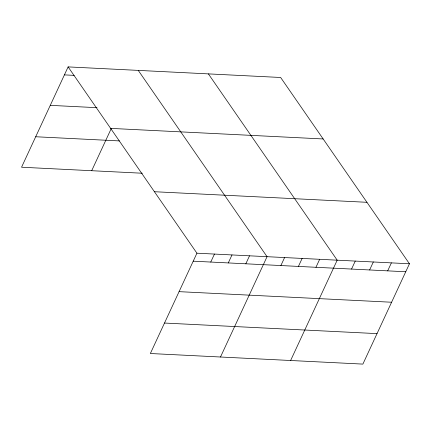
<?xml version="1.0" encoding="UTF-8"?>
<svg xmlns="http://www.w3.org/2000/svg" width="431" height="431" viewBox="0 0 431 431"><rect width="100%" height="100%" fill="white"/><g stroke="black" fill="none" stroke-linecap="round" stroke-linejoin="round"><path stroke-width="0.65" d="M68.12 66.897L196.924 253.196L150.354 353.517L362.88 364.103L409.45 263.777L280.646 77.483L68.12 66.897L21.55 167.223L142.332 173.235M91.684 170.714L111.155 128.772M210.754 262.053L214.46 254.069M228.285 262.926L231.991 254.942M245.821 263.799L249.527 255.815M220.489 357.013L267.058 256.687L138.254 70.393M280.888 265.544L284.589 257.56M298.419 266.417L302.126 258.433M315.955 267.29L319.657 259.306M290.623 360.505L337.193 260.179L208.383 73.884M351.551 269.063L355.257 261.078M369.615 269.962L373.321 261.978M387.679 270.862L391.386 262.878M64.413 74.881L74.154 75.366M50.271 105.353L97.023 107.68M110.627 128.379L323.148 138.96M35.692 136.751L119.462 140.921M154.417 191.72L366.943 202.301M196.924 253.196L409.45 263.777M193.217 261.181L405.743 271.762M179.075 291.652L391.601 302.233M164.502 323.045L377.028 333.626"/></g></svg>
